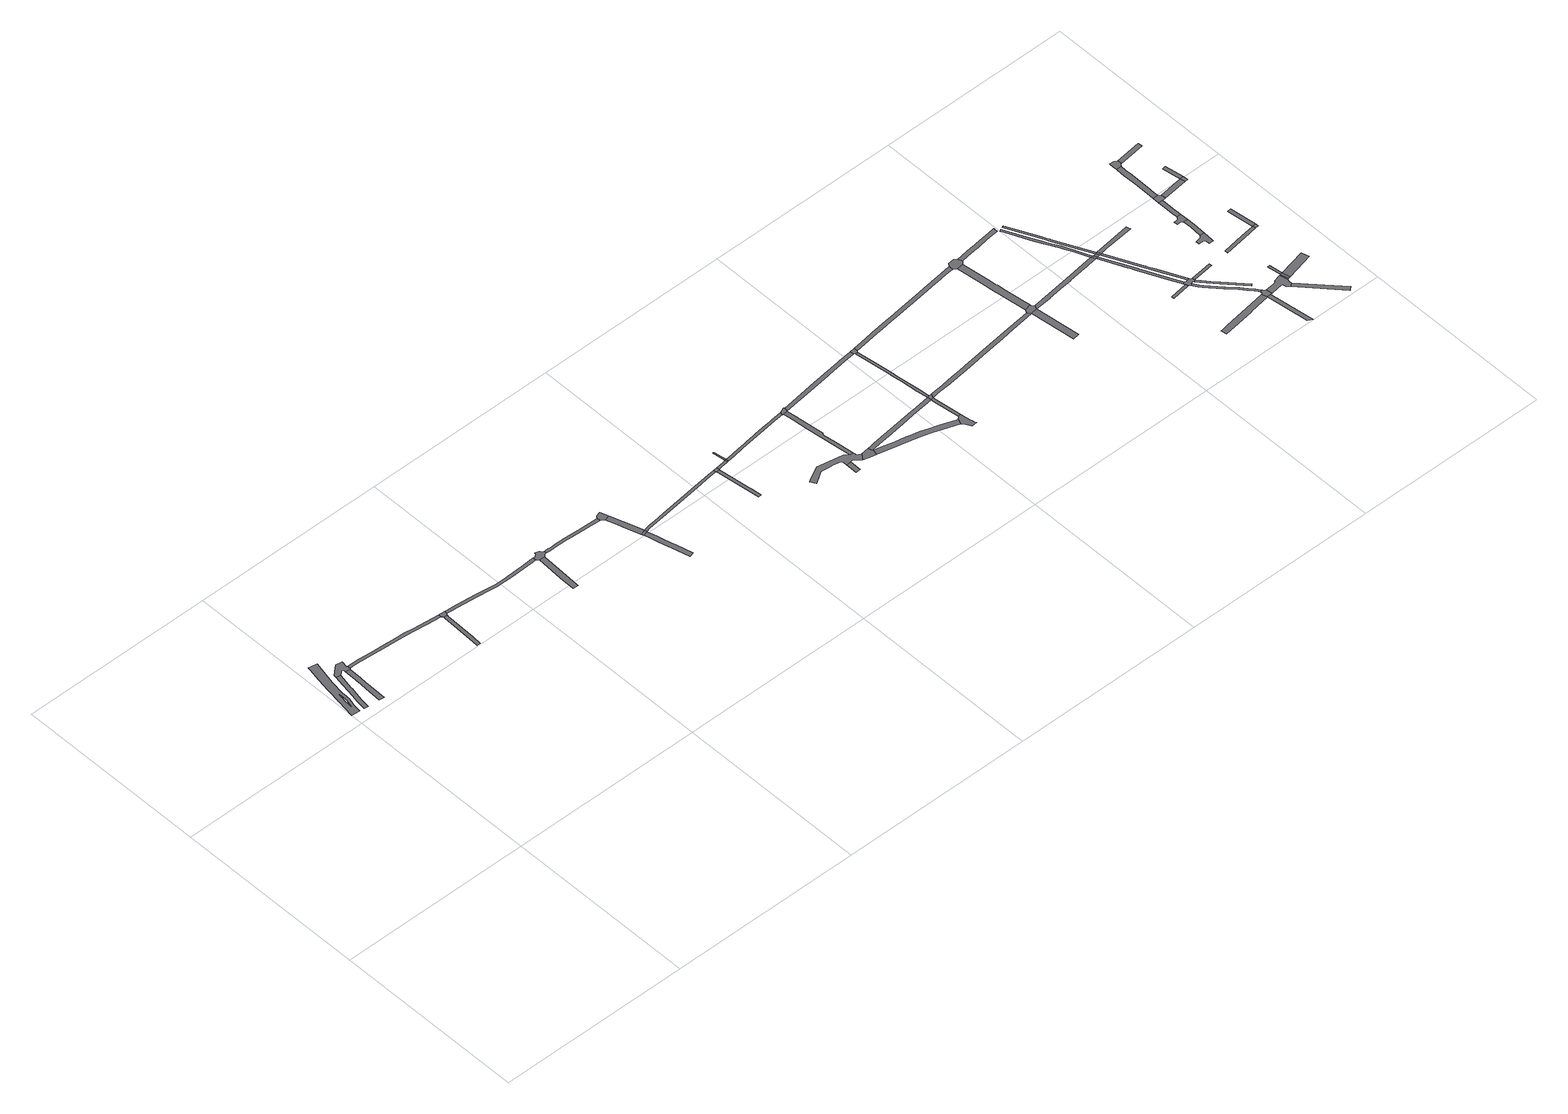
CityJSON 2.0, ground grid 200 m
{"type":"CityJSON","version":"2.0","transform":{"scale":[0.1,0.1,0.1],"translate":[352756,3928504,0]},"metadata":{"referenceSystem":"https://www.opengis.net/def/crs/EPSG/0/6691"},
"CityObjects":{
"road1":{"type":"Road","geometry":[{"type":"MultiSurface","lod":"1","boundaries":[[[0,1,2,3,4,5,6,7,8,9,10,11,12,13,14,15,16,17,18,19,20,21],[22,23,24,25,26,27,28,29,30,31,32,33,34,35,36]]]}]},
"road2":{"type":"Road","geometry":[{"type":"MultiSurface","lod":"1","boundaries":[[[37,38,39,40,41,42,43,44,45,46,47,48,49,50,51,52,53]]]}]},
"road3":{"type":"Road","attributes":{"RoadStructureAttribute.sectionType":"1"},"geometry":[{"type":"MultiSurface","lod":"1","boundaries":[[[54,55,56,57,58,59,60,61,62,63,64,65,66,67,68,69]]]}]},
"road4":{"type":"Road","geometry":[{"type":"MultiSurface","lod":"1","boundaries":[[[70,71,72,73,74,75,76,69,68,77,78,79,80,81,82,37,53]]]}]},
"road5":{"type":"Road","attributes":{"RoadStructureAttribute.sectionType":"1"},"geometry":[{"type":"MultiSurface","lod":"1","boundaries":[[[83,84,85,86,87,88,89,90,91,92,78,77,93,94,95,96,97,98,99,100,101,102,103]]]}]},
"road6":{"type":"Road","attributes":{"RoadStructureAttribute.sectionType":"1"},"geometry":[{"type":"MultiSurface","lod":"1","boundaries":[[[104,105,106,107,108,109,110,111,112,113]]]}]},
"road7":{"type":"Road","geometry":[{"type":"MultiSurface","lod":"1","boundaries":[[[114,115,113,112,116,117,118,119,83,103]]]}]},
"road8":{"type":"Road","attributes":{"RoadStructureAttribute.sectionType":"1"},"geometry":[{"type":"MultiSurface","lod":"1","boundaries":[[[118,120,121,122,123,124,125,126,127,128,129,130,131,132,133,134,135,136,137,138,139,140,141,142,143,144,145,146,147,119]]]}]},
"road9":{"type":"Road","attributes":{"RoadStructureAttribute.sectionType":"1"},"geometry":[{"type":"MultiSurface","lod":"1","boundaries":[[[148,149,150,151,152,153]]]}]},
"road10":{"type":"Road","geometry":[{"type":"MultiSurface","lod":"1","boundaries":[[[152,154,155,156,157,158,159,160,161,162,163,164,134,133,153]]]}]},
"road11":{"type":"Road","attributes":{"RoadStructureAttribute.sectionType":"1"},"geometry":[{"type":"MultiSurface","lod":"1","boundaries":[[[165,166,167,168,169,170,171,172,173,174,175,176,177,178,179,180,181,182,183,184,185,156,155]]]}]},
"road12":{"type":"Road","geometry":[{"type":"MultiSurface","lod":"1","boundaries":[[[186,187,175,174,188,189,190]]]}]},
"road13":{"type":"Road","attributes":{"RoadStructureAttribute.sectionType":"1"},"geometry":[{"type":"MultiSurface","lod":"1","boundaries":[[[191,192,193,194,195,196,197,198,199,200,201,202,203]]]}]},
"road14":{"type":"Road","attributes":{"RoadStructureAttribute.sectionType":"1"},"geometry":[{"type":"MultiSurface","lod":"1","boundaries":[[[189,204,205,206,207,208,209,190]]]}]},
"road15":{"type":"Road","geometry":[{"type":"MultiSurface","lod":"1","boundaries":[[[207,206,191,203,210]]]}]},
"road16":{"type":"Road","attributes":{"RoadStructureAttribute.sectionType":"1"},"geometry":[{"type":"MultiSurface","lod":"1","boundaries":[[[211,212,213,214,215,216,217,218,219,207,210,220,221,222,223,224,225,226,227,228]]]}]},
"road17":{"type":"Road","attributes":{"RoadStructureAttribute.sectionType":"1"},"geometry":[{"type":"MultiSurface","lod":"1","boundaries":[[[229,230,231,232,233,234,235,236,237]]]}]},
"road18":{"type":"Road","geometry":[{"type":"MultiSurface","lod":"1","boundaries":[[[238,229,237,239,240,241,242,211,228]]]}]},
"road19":{"type":"Road","attributes":{"RoadStructureAttribute.sectionType":"1"},"geometry":[{"type":"MultiSurface","lod":"1","boundaries":[[[243,244,242,241,245,246,247,248]]]}]},
"road20":{"type":"Road","geometry":[{"type":"MultiSurface","lod":"1","boundaries":[[[248,247,249,250]]]}]},
"road21":{"type":"Road","geometry":[{"type":"MultiSurface","lod":"1","boundaries":[[[250,251,252,248]]]}]},
"road22":{"type":"Road","attributes":{"RoadStructureAttribute.sectionType":"1"},"geometry":[{"type":"MultiSurface","lod":"1","boundaries":[[[253,254,255,256,257,258,259,260,261,262,250,249,263,264,265,266,267,268,269,270]]]}]},
"road23":{"type":"Road","geometry":[{"type":"MultiSurface","lod":"1","boundaries":[[[271,272,273,274,275,276,277,278,279,280,281,282,283,284,285,286,287,288,289,290,291,292,293]]]}]},
"road24":{"type":"Road","attributes":{"RoadStructureAttribute.sectionType":"1"},"geometry":[{"type":"MultiSurface","lod":"1","boundaries":[[[294,295,271,293]]]}]},
"road25":{"type":"Road","geometry":[{"type":"MultiSurface","lod":"1","boundaries":[[[296,297,274,273,298,299,300]]]}]},
"road26":{"type":"Road","attributes":{"RoadStructureAttribute.sectionType":"1"},"geometry":[{"type":"MultiSurface","lod":"1","boundaries":[[[301,302,303,304,305,278,277,306,307,308,309,310,311,312,313]]]}]},
"road27":{"type":"Road","geometry":[{"type":"MultiSurface","lod":"1","boundaries":[[[269,314,315,313,312,316,317,318,319,270]]]}]},
"road28":{"type":"Road","attributes":{"RoadStructureAttribute.sectionType":"1"},"geometry":[{"type":"MultiSurface","lod":"1","boundaries":[[[299,320,321,322,323,324,325,326,327,328,329,330,331,332,333,334,335,336,337,300]]]}]},
"road29":{"type":"Road","attributes":{"RoadStructureAttribute.sectionType":"1"},"geometry":[{"type":"MultiSurface","lod":"1","boundaries":[[[338,339,340,341,342,343,344,345,346,347,348,349,297,296]]]}]},
"road30":{"type":"Road","attributes":{"RoadStructureAttribute.sectionType":"1"},"geometry":[{"type":"MultiSurface","lod":"1","boundaries":[[[350,351,352,353,354,355,356,357,358,359,360,361,362,363,317,316]]]}]},
"road31":{"type":"Road","geometry":[{"type":"MultiSurface","lod":"1","boundaries":[[[328,327,364,365,366,367,368,369,370,371]]]}]},
"road32":{"type":"Road","attributes":{"RoadStructureAttribute.sectionType":"1"},"geometry":[{"type":"MultiSurface","lod":"1","boundaries":[[[342,372,373,371,370,374,375,376]]]}]},
"road33":{"type":"Road","geometry":[{"type":"MultiSurface","lod":"1","boundaries":[[[377,378,343,342,376]]]}]},
"road34":{"type":"Road","attributes":{"RoadStructureAttribute.sectionType":"1"},"geometry":[{"type":"MultiSurface","lod":"1","boundaries":[[[379,380,381,382,343,378,383,384,385,386,387,388,389]]]}]},
"road35":{"type":"Road","geometry":[{"type":"MultiSurface","lod":"1","boundaries":[[[388,390,391,392,357,356,393,394,389]]]}]},
"road36":{"type":"Road","attributes":{"RoadStructureAttribute.sectionType":"1"},"geometry":[{"type":"MultiSurface","lod":"1","boundaries":[[[395,396,397,398,399,400,401,402,403,392,391,404,405,406,407,408,409,410,411,412,413,414,415]]]}]},
"road37":{"type":"Road","attributes":{"RoadStructureAttribute.sectionType":"1"},"geometry":[{"type":"MultiSurface","lod":"1","boundaries":[[[416,417,418,419,420,421,422,423,424,425,426,427,428,429,430,431,432,433,434,435,436,377,376,437,438,439,440,441,442,443,444,445,446,426,447,448,449,425,450,451,452,453,454,455,456,457,458,459,460,461,462]]]}]},
"road38":{"type":"Road","geometry":[{"type":"MultiSurface","lod":"1","boundaries":[[[427,426,425,424,463,464,465,466,467,468]]]}]},
"road39":{"type":"Road","attributes":{"RoadStructureAttribute.sectionType":"1"},"geometry":[{"type":"MultiSurface","lod":"1","boundaries":[[[467,469,470,471,472,473,474,475,476,477,478,479,480,481,468]]]}]},
"road40":{"type":"Road","geometry":[{"type":"MultiSurface","lod":"1","boundaries":[[[415,414,475,474,482,483,484,485]]]}]},
"road41":{"type":"Road","attributes":{"RoadStructureAttribute.sectionType":"1"},"geometry":[{"type":"MultiSurface","lod":"1","boundaries":[[[486,487,488,489,490,483,482,491,492,493,494,495,496,497,498,499]]]}]},
"road42":{"type":"Road","attributes":{"RoadStructureAttribute.sectionType":"1"},"geometry":[{"type":"MultiSurface","lod":"1","boundaries":[[[500,501,502,503,504,505,506,507,508,509,510,511,512,513,514,515,516,517,518,519,520,521,522,523,524,416]]]}]},
"road43":{"type":"Road","attributes":{"RoadStructureAttribute.sectionType":"1"},"geometry":[{"type":"MultiSurface","lod":"1","boundaries":[[[525,526,527,528,529,530,531,532,533,534,535,536,537,538,539]]]}]},
"road44":{"type":"Road","geometry":[{"type":"MultiSurface","lod":"1","boundaries":[[[540,541,500,416,462]]]}]},
"road45":{"type":"Road","attributes":{"RoadStructureAttribute.sectionType":"1"},"geometry":[{"type":"MultiSurface","lod":"1","boundaries":[[[542,543,544,545]]]}]},
"road46":{"type":"Road","attributes":{"RoadStructureAttribute.sectionType":"1"},"geometry":[{"type":"MultiSurface","lod":"1","boundaries":[[[546,547,541,540,548,549,539]]]}]},
"road47":{"type":"Road","geometry":[{"type":"MultiSurface","lod":"1","boundaries":[[[539,549,550,525]]]}]},
"road48":{"type":"Road","attributes":{"RoadStructureAttribute.sectionType":"1"},"geometry":[{"type":"MultiSurface","lod":"1","boundaries":[[[551,552,553,554,555,556,557,558,559,560,561,558]]]}]},
"road49":{"type":"Road","attributes":{"RoadStructureAttribute.sectionType":"1"},"geometry":[{"type":"MultiSurface","lod":"1","boundaries":[[[562,563,564,565,566,567,568,569,540,462,570,571,572,573,574,575,576,577,578]]]}]},
"road50":{"type":"Road","attributes":{"RoadStructureAttribute.sectionType":"1"},"geometry":[{"type":"MultiSurface","lod":"1","boundaries":[[[579,580,581,582,583,584,585,586,587,588,589,590,550,549]]]}]},
"road51":{"type":"Road","geometry":[{"type":"MultiSurface","lod":"1","boundaries":[[[591,545,544,592,593,594,595,596,597,598,599,600,601,585,584,602,603,604,562,578]]]}]},
"road52":{"type":"Road","attributes":{"RoadStructureAttribute.sectionType":"1"},"geometry":[{"type":"MultiSurface","lod":"1","boundaries":[[[550,605,606,607,608,609,525]]]}]},
"road53":{"type":"Road","attributes":{"RoadStructureAttribute.sectionType":"1"},"geometry":[{"type":"MultiSurface","lod":"1","boundaries":[[[594,610,611,612,613,614,615,616,617,618,619,620,621,622,623,624,625,626,627,628,629,630,631,595]]]}]},
"road54":{"type":"Road","geometry":[{"type":"MultiSurface","lod":"1","boundaries":[[[632,633,634,635,636,637,638,639,640,641,642,599,598]]]}]},
"road55":{"type":"Road","geometry":[{"type":"MultiSurface","lod":"1","boundaries":[[[643,644,645,646,600,599]]]}]},
"road56":{"type":"Road","geometry":[{"type":"MultiSurface","lod":"1","boundaries":[[[647,648,649,650,551,558,561,651,652,653,654,655,656,657,621,620]]]}]},
"road57":{"type":"Road","attributes":{"RoadStructureAttribute.sectionType":"1"},"geometry":[{"type":"MultiSurface","lod":"1","boundaries":[[[658,659,660,661,662,663,664,665,652,651,666,667,668,669,670,671]]]}]},
"road58":{"type":"Road","geometry":[{"type":"MultiSurface","lod":"1","boundaries":[[[672,660,659,673]]]}]},
"road59":{"type":"Road","geometry":[{"type":"MultiSurface","lod":"1","boundaries":[[[674,675,676,672,673]]]}]},
"road60":{"type":"Road","attributes":{"RoadStructureAttribute.sectionType":"1"},"geometry":[{"type":"MultiSurface","lod":"1","boundaries":[[[677,678,679,680,681,682,683,684,685,686]]]}]},
"road61":{"type":"Road","geometry":[{"type":"MultiSurface","lod":"1","boundaries":[[[687,688,676,675]]]}]},
"road62":{"type":"Road","attributes":{"RoadStructureAttribute.sectionType":"1"},"geometry":[{"type":"MultiSurface","lod":"1","boundaries":[[[670,689,690,691,692,671]]]}]},
"road63":{"type":"Road","attributes":{"RoadStructureAttribute.sectionType":"1"},"geometry":[{"type":"MultiSurface","lod":"1","boundaries":[[[685,693,694,695,696,686]]]}]},
"road64":{"type":"Road","geometry":[{"type":"MultiSurface","lod":"1","boundaries":[[[697,698,699,700,695,694,701,702]]]}]},
"road65":{"type":"Road","attributes":{"RoadStructureAttribute.sectionType":"1"},"geometry":[{"type":"MultiSurface","lod":"1","boundaries":[[[674,703,704,675]]]}]},
"road66":{"type":"Road","attributes":{"RoadStructureAttribute.sectionType":"1"},"geometry":[{"type":"MultiSurface","lod":"1","boundaries":[[[705,706,707,708,709,710]]]}]},
"road67":{"type":"Road","attributes":{"RoadStructureAttribute.sectionType":"1"},"geometry":[{"type":"MultiSurface","lod":"1","boundaries":[[[701,711,712,713,714,715,716,717,718,702]]]}]},
"road68":{"type":"Road","geometry":[{"type":"MultiSurface","lod":"1","boundaries":[[[715,714,719,720,721,722]]]}]},
"road69":{"type":"Road","attributes":{"RoadStructureAttribute.sectionType":"1"},"geometry":[{"type":"MultiSurface","lod":"1","boundaries":[[[723,724,725,726,727,728,729,730,731,722,721,732,733,734,735,736,737]]]}]},
"road70":{"type":"Road","geometry":[{"type":"MultiSurface","lod":"1","boundaries":[[[710,738,739,705]]]}]},
"road71":{"type":"Road","attributes":{"RoadStructureAttribute.sectionType":"1"},"geometry":[{"type":"MultiSurface","lod":"1","boundaries":[[[739,740,741,742,705]]]}]},
"road72":{"type":"Road","attributes":{"RoadStructureAttribute.sectionType":"1"},"geometry":[{"type":"MultiSurface","lod":"1","boundaries":[[[720,719,743,744]]]}]},
"road73":{"type":"Road","geometry":[{"type":"MultiSurface","lod":"1","boundaries":[[[745,746,747,748,749,750,723,737]]]}]},
"road74":{"type":"Road","geometry":[{"type":"MultiSurface","lod":"1","boundaries":[[[744,743,751,752,753]]]}]},
"road75":{"type":"Road","attributes":{"RoadStructureAttribute.sectionType":"1"},"geometry":[{"type":"MultiSurface","lod":"1","boundaries":[[[754,755,744,753]]]}]},
"road76":{"type":"Road","attributes":{"RoadStructureAttribute.sectionType":"1"},"geometry":[{"type":"MultiSurface","lod":"1","boundaries":[[[756,757,747,746]]]}]}
},
"vertices":[
[111,2770,0],[83,2633,0],[60,2491,0],[46,2404,0],[44,2387,0],[42,2374,0],[35,2335,0],[34,2329,0],[34,2328,0],[2,2128,0],[90,2121,0],[102,2208,0],[124,2292,0],[125,2310,0],[125,2318,0],[125,2326,0],[125,2331,0],[126,2383,0],[147,2531,0],[148,2533,0],[204,2779,0],[116,2797,0],[87,2322,0],[88,2329,0],[96,2386,0],[97,2386,0],[96,2334,0],[95,2317,0],[95,2316,0],[95,2315,0],[95,2314,0],[94,2296,0],[72,2212,0],[86,2316,0],[86,2317,0],[87,2320,0],[87,2321,0],
[214,2553,0],[196,2448,0],[179,2364,0],[178,2356,0],[175,2341,0],[172,2323,0],[168,2303,0],[151,2214,0],[138,2117,0],[182,2114,0],[195,2207,0],[211,2296,0],[217,2328,0],[222,2355,0],[227,2380,0],[234,2415,0],[260,2545,0],
[316,2422,0],[315,2397,0],[315,2383,0],[313,2337,0],[310,2280,0],[302,2104,0],[353,2100,0],[358,2242,0],[359,2273,0],[361,2342,0],[363,2398,0],[363,2403,0],[364,2410,0],[365,2445,0],[368,2544,0],[322,2546,0],
[293,2573,0],[300,2575,0],[309,2575,0],[314,2572,0],[320,2565,0],[322,2560,0],[323,2559,0],[377,2552,0],[377,2581,0],[366,2586,0],[378,2651,0],[313,2663,0],[219,2582,0],
[1365,2504,0],[1309,2509,0],[1100,2531,0],[1000,2545,0],[874,2553,0],[816,2557,0],[815,2557,0],[628,2570,0],[510,2579,0],[383,2581,0],[414,2553,0],[470,2551,0],[506,2548,0],[572,2543,0],[787,2527,0],[813,2525,0],[996,2513,0],[1096,2499,0],[1306,2477,0],[1351,2474,0],[1363,2471,0],
[1380,2443,0],[1380,2435,0],[1365,2114,0],[1361,2013,0],[1396,2011,0],[1400,2109,0],[1415,2434,0],[1417,2447,0],[1418,2454,0],[1379,2451,0],
[1372,2466,0],[1376,2460,0],[1420,2463,0],[1425,2467,0],[1427,2467,0],[1430,2499,0],
[1500,2461,0],[1534,2458,0],[1547,2457,0],[1682,2444,0],[1762,2435,0],[1883,2419,0],[1916,2415,0],[1969,2410,0],[2009,2408,0],[2052,2409,0],[2119,2410,0],[2282,2414,0],[2382,2418,0],[2422,2420,0],[2421,2450,0],[2380,2449,0],[2281,2445,0],[2118,2441,0],[2052,2440,0],[2009,2439,0],[1971,2440,0],[1919,2447,0],[1887,2450,0],[1766,2467,0],[1698,2475,0],[1685,2476,0],[1520,2492,0],[1465,2496,0],
[2430,2122,0],[2422,1952,0],[2480,1951,0],[2481,1969,0],[2502,2396,0],[2444,2398,0],
[2522,2419,0],[2543,2418,0],[2545,2446,0],[2533,2450,0],[2525,2455,0],[2515,2464,0],[2514,2470,0],[2514,2474,0],[2471,2486,0],[2467,2471,0],[2444,2451,0],
[2585,2416,0],[2628,2415,0],[2668,2416,0],[2709,2417,0],[2742,2416,0],[2765,2415,0],[2798,2413,0],[2931,2404,0],[3011,2399,0],[3146,2392,0],[3145,2425,0],[2933,2431,0],[2922,2432,0],[2800,2441,0],[2743,2444,0],[2709,2445,0],[2667,2444,0],[2628,2443,0],[2598,2444,0],[2592,2445,0],[2562,2445,0],
[3208,2466,0],[3162,2451,0],[3161,2381,0],[3184,2366,0],[3236,2383,0],
[3299,2003,0],[3314,1956,0],[3337,1866,0],[3353,1801,0],[3370,1732,0],[3416,1551,0],[3464,1563,0],[3419,1744,0],[3407,1793,0],[3386,1878,0],[3373,1928,0],[3362,1969,0],[3347,2018,0],
[3219,2255,0],[3238,2194,0],[3291,2029,0],[3341,2045,0],[3335,2073,0],[3280,2251,0],
[3353,2022,0],
[4261,2168,0],[4191,2161,0],[4021,2140,0],[3606,2088,0],[3486,2071,0],[3428,2064,0],[3392,2059,0],[3370,2055,0],[3348,2048,0],[3357,2024,0],[3376,2030,0],[3396,2033,0],[3431,2038,0],[3489,2045,0],[3610,2062,0],[4024,2114,0],[4193,2136,0],[4264,2142,0],
[4271,2136,0],[4274,2117,0],[4314,1815,0],[4334,1675,0],[4365,1679,0],[4351,1784,0],[4346,1819,0],[4306,2121,0],[4304,2138,0],
[4268,2141,0],[4304,2143,0],[4306,2146,0],[4308,2147,0],[4305,2173,0],
[4403,2187,0],[4341,2178,0],[4345,2152,0],[4407,2161,0],[4423,2164,0],[4419,2189,0],
[4433,2165,0],[4429,2191,0],
[4412,2328,0],[4402,2327,0],
[5040,2274,0],[5016,2271,0],[4985,2267,0],[4969,2265,0],[4826,2246,0],[4784,2240,0],[4767,2238,0],[4619,2216,0],[4607,2215,0],[4510,2202,0],[4514,2176,0],[4623,2191,0],[4770,2212,0],[4858,2223,0],[5058,2249,0],[5112,2255,0],[5141,2256,0],[5153,2287,0],
[5193,1444,0],[5215,1452,0],[5286,1393,0],[5327,1452,0],[5286,1469,0],[5283,1497,0],[5281,1512,0],[5247,1508,0],[5207,1549,0],[4940,1599,0],[4868,1562,0],[4805,1531,0],[4773,1511,0],[4806,1457,0],[4892,1513,0],[4925,1532,0],[4961,1528,0],[5003,1525,0],[5056,1520,0],[5096,1512,0],[5127,1507,0],[5144,1483,0],[5143,1445,0],
[5142,1320,0],[5192,1326,0],
[5418,1420,0],[5412,1463,0],[5371,1370,0],[5414,1360,0],[5427,1415,0],
[5166,2192,0],[5171,2148,0],[5188,1987,0],[5203,1831,0],[5221,1706,0],[5279,1529,0],[5256,1710,0],[5238,1841,0],[5255,1863,0],[5245,1946,0],[5217,2165,0],[5205,2259,0],[5159,2250,0],
[5148,2256,0],[5154,2254,0],[5210,2261,0],[5213,2298,0],[5212,2309,0],[5203,2309,0],
[5560,1324,0],[5746,1283,0],[5770,1279,0],[5856,1255,0],[5944,1227,0],[6034,1198,0],[6135,1161,0],[6194,1139,0],[6213,1192,0],[6154,1214,0],[6052,1251,0],[5961,1280,0],[5872,1309,0],[5783,1333,0],[5739,1342,0],[5631,1368,0],[5582,1380,0],[5503,1398,0],
[5612,1445,0],[5629,1447,0],[5893,1481,0],[5966,1491,0],[6202,1521,0],[6197,1563,0],[6045,1544,0],[5940,1531,0],[5850,1519,0],[5842,1518,0],[5494,1473,0],[5460,1469,0],
[5389,2284,0],[5566,2307,0],[5755,2332,0],[5831,2342,0],[5919,2353,0],[5932,2355,0],[6089,2375,0],[6084,2413,0],[5940,2395,0],[5924,2393,0],[5789,2376,0],[5746,2371,0],[5562,2347,0],[5488,2337,0],
[6210,1118,0],[6249,1055,0],[6304,1062,0],[6294,1078,0],[6287,1104,0],[6282,1127,0],[6269,1220,0],[6242,1216,0],
[6202,1520,0],[6210,1458,0],[6265,1247,0],[6236,1470,0],[6229,1525,0],
[6245,1567,0],[6223,1569,0],
[6149,1982,0],[6151,1968,0],[6166,1854,0],[6182,1677,0],[6209,1681,0],[6179,1941,0],[6177,1972,0],[6176,1985,0],[6151,2176,0],[6127,2366,0],[6100,2362,0],
[6129,2373,0],[6135,2381,0],[6135,2420,0],[6097,2372,0],[6100,2368,0],
[7236,2564,0],[7214,2561,0],[7008,2535,0],[7000,2534,0],[6680,2491,0],[6621,2483,0],[6563,2476,0],[6379,2453,0],[6287,2440,0],[6296,2401,0],[6402,2414,0],[6474,2423,0],[6587,2438,0],[6651,2446,0],[6839,2470,0],[7017,2492,0],[7177,2513,0],[7193,2515,0],[7315,2530,0],[7394,2539,0],[7396,2585,0],
[8360,1839,0],[8254,1825,0],[8147,1811,0],[8138,1810,0],[8130,1809,0],[8091,1804,0],[8037,1797,0],[7623,1744,0],[7619,1743,0],[7602,1702,0],[7532,1693,0],[7507,1729,0],[7299,1702,0],[7121,1679,0],[7072,1673,0],[6688,1623,0],[6680,1622,0],[6581,1609,0],[6524,1602,0],[6397,1586,0],[6259,1569,0],[6254,1531,0],[6270,1534,0],[6295,1537,0],[6406,1548,0],[6418,1549,0],[6715,1585,0],[6938,1614,0],[7153,1643,0],[7297,1662,0],[7429,1680,0],[7587,1225,0],[7656,1234,0],[7616,1574,0],[7661,1709,0],[7772,1719,0],[7776,1720,0],[7954,1743,0],[8043,1754,0],[8047,1755,0],[8141,1767,0],[8145,1768,0],[8183,1773,0],[8192,1774,0],[8262,1783,0],[8288,1787,0],[8384,1801,0],
[7608,1748,0],[7600,1750,0],[7595,1755,0],[7593,1770,0],[7593,1775,0],[7524,1760,0],
[7555,2076,0],[7548,2132,0],[7547,2144,0],[7546,2150,0],[7534,2245,0],[7499,2522,0],[7430,2512,0],[7463,2245,0],[7475,2140,0],[7476,2136,0],[7478,2123,0],[7488,2045,0],[7491,2018,0],
[7529,2555,0],[7510,2597,0],[7485,2621,0],[7416,2613,0],
[7918,2650,0],[7839,2639,0],[7751,2628,0],[7735,2626,0],[7682,2619,0],[7650,2571,0],[7665,2572,0],[7690,2576,0],[7737,2582,0],[7752,2584,0],[7847,2597,0],[7924,2606,0],[7983,2614,0],[7983,2658,0],
[8387,1838,0],[8385,1842,0],[8364,1887,0],[8316,2005,0],[8285,2074,0],[8266,2112,0],[8247,2147,0],[8225,2188,0],[8196,2244,0],[8184,2268,0],[8137,2364,0],[8037,2582,0],[8023,2611,0],[8002,2595,0],[8015,2572,0],[8072,2449,0],[8115,2353,0],[8123,2338,0],[8174,2233,0],[8204,2177,0],[8226,2136,0],[8245,2101,0],[8263,2063,0],[8294,1996,0],[8341,1878,0],
[8439,1849,0],[8254,2234,0],[8251,2240,0],[8247,2246,0],[8246,2250,0],[8239,2264,0],[8209,2326,0],[8067,2625,0],[8047,2616,0],[8215,2263,0],[8226,2241,0],[8228,2236,0],[8231,2231,0],[8231,2230,0],[8419,1841,0],
[8409,1804,0],[8390,1838,0],
[8548,1024,0],[8552,997,0],[8739,1024,0],[8735,1051,0],
[8405,1839,0],[8404,1839,0],[8420,1806,0],[8435,1808,0],
[8460,1813,0],
[9133,521,0],[8664,450,0],[8605,441,0],[8581,437,0],[8590,378,0],[8919,428,0],[8939,431,0],[9147,462,0],[9208,30,0],[9250,0,0],[9184,468,0],
[8747,1081,0],[8733,1110,0],[8703,1173,0],[8578,1440,0],[8576,1445,0],[8574,1449,0],[8565,1467,0],[8546,1509,0],[8508,1533,0],[8524,1499,0],[8530,1487,0],[8531,1484,0],[8535,1475,0],[8541,1462,0],[8681,1162,0],[8712,1099,0],[8725,1071,0],
[8485,1703,0],[8612,1437,0],[8613,1433,0],[8614,1432,0],[8654,1349,0],[8782,1079,0],[8802,1088,0],[8673,1358,0],[8634,1442,0],[8634,1443,0],[8629,1453,0],[8507,1713,0],
[8732,1057,0],[8750,1026,0],[8752,1022,0],[8762,1008,0],[8781,1022,0],[8785,1026,0],[8804,1037,0],[8812,1026,0],[8830,1038,0],[8826,1064,0],[8815,1063,0],[8770,1073,0],[8761,1071,0],[8755,1073,0],
[8531,1823,0],[8841,1859,0],[8829,1900,0],[8673,1880,0],[8492,1856,0],
[8771,995,0],[8794,960,0],[8820,927,0],[8857,885,0],[8943,788,0],[8949,782,0],[9026,696,0],[9073,641,0],[9113,592,0],[9135,564,0],[9143,548,0],[9165,562,0],[9160,571,0],[9147,590,0],[9132,607,0],[9092,657,0],[9044,712,0],[8961,804,0],[8875,901,0],[8838,942,0],[8814,974,0],[8791,1009,0],
[8813,1023,0],[8821,1012,0],[8842,984,0],[8956,856,0],[9136,654,0],[9152,670,0],[8972,871,0],[8943,903,0],[8859,998,0],[8839,1024,0],[8831,1036,0],
[8836,1038,0],[9054,1067,0],[9051,1094,0],[8832,1065,0],
[9144,542,0],[9145,537,0],[9142,530,0],[9136,523,0],[9206,471,0],[9197,533,0],[9189,534,0],[9183,536,0],[9178,541,0],[9172,549,0],[9169,556,0],
[9406,474,0],[9417,500,0],[9398,580,0],[9324,563,0],[9322,562,0],[9323,555,0],[9292,545,0],[9252,539,0],[9289,483,0],[9328,489,0],[9341,491,0],[9350,452,0],[9376,423,0],[9410,453,0],
[9410,583,0],[9429,503,0],
[9454,509,0],[9435,589,0],[9410,586,0],
[9205,1372,0],[9146,1363,0],[9150,1326,0],[9194,1330,0],[9219,1315,0],[9218,1275,0],[9262,1273,0],[9265,1296,0],[9269,1395,0],[9224,1397,0],
[9419,729,0],[9393,727,0],
[9720,40,0],[9754,71,0],[9601,240,0],[9459,399,0],
[9275,1525,0],[9274,1607,0],[9230,1607,0],[9231,1524,0],
[9212,1668,0],[9166,1662,0],[9170,1623,0],[9206,1626,0],[9274,1692,0],[9229,1692,0],
[9735,576,0],[9718,656,0],
[9627,1171,0],[9487,1152,0],[9257,1116,0],[9252,1081,0],[9492,1118,0],[9632,1137,0],
[9274,1724,0],[9274,1730,0],[9274,1768,0],[9274,1921,0],[9229,1922,0],[9228,1873,0],[9229,1745,0],[9229,1710,0],
[9310,1925,0],[9304,1974,0],[9281,1994,0],[9230,1995,0],
[9235,2460,0],[9234,2392,0],[9234,2360,0],[9234,2293,0],[9233,2224,0],[9233,2193,0],[9232,2072,0],[9232,2071,0],[9231,2026,0],[9283,2076,0],[9283,2095,0],[9287,2344,0],[9286,2364,0],[9286,2367,0],[9287,2459,0],
[9667,1142,0],[9667,1176,0],
[9659,1231,0],[9631,1448,0],[9591,1443,0],
[9567,1957,0],[9556,2006,0],
[9306,2481,0],[9315,2482,0],[9309,2527,0],[9287,2547,0],[9235,2547,0],[9235,2497,0],
[9602,1961,0],[9597,2004,0],[9596,2012,0],
[9568,2205,0],[9529,2199,0],
[9586,2516,0],[9580,2561,0]
]}
